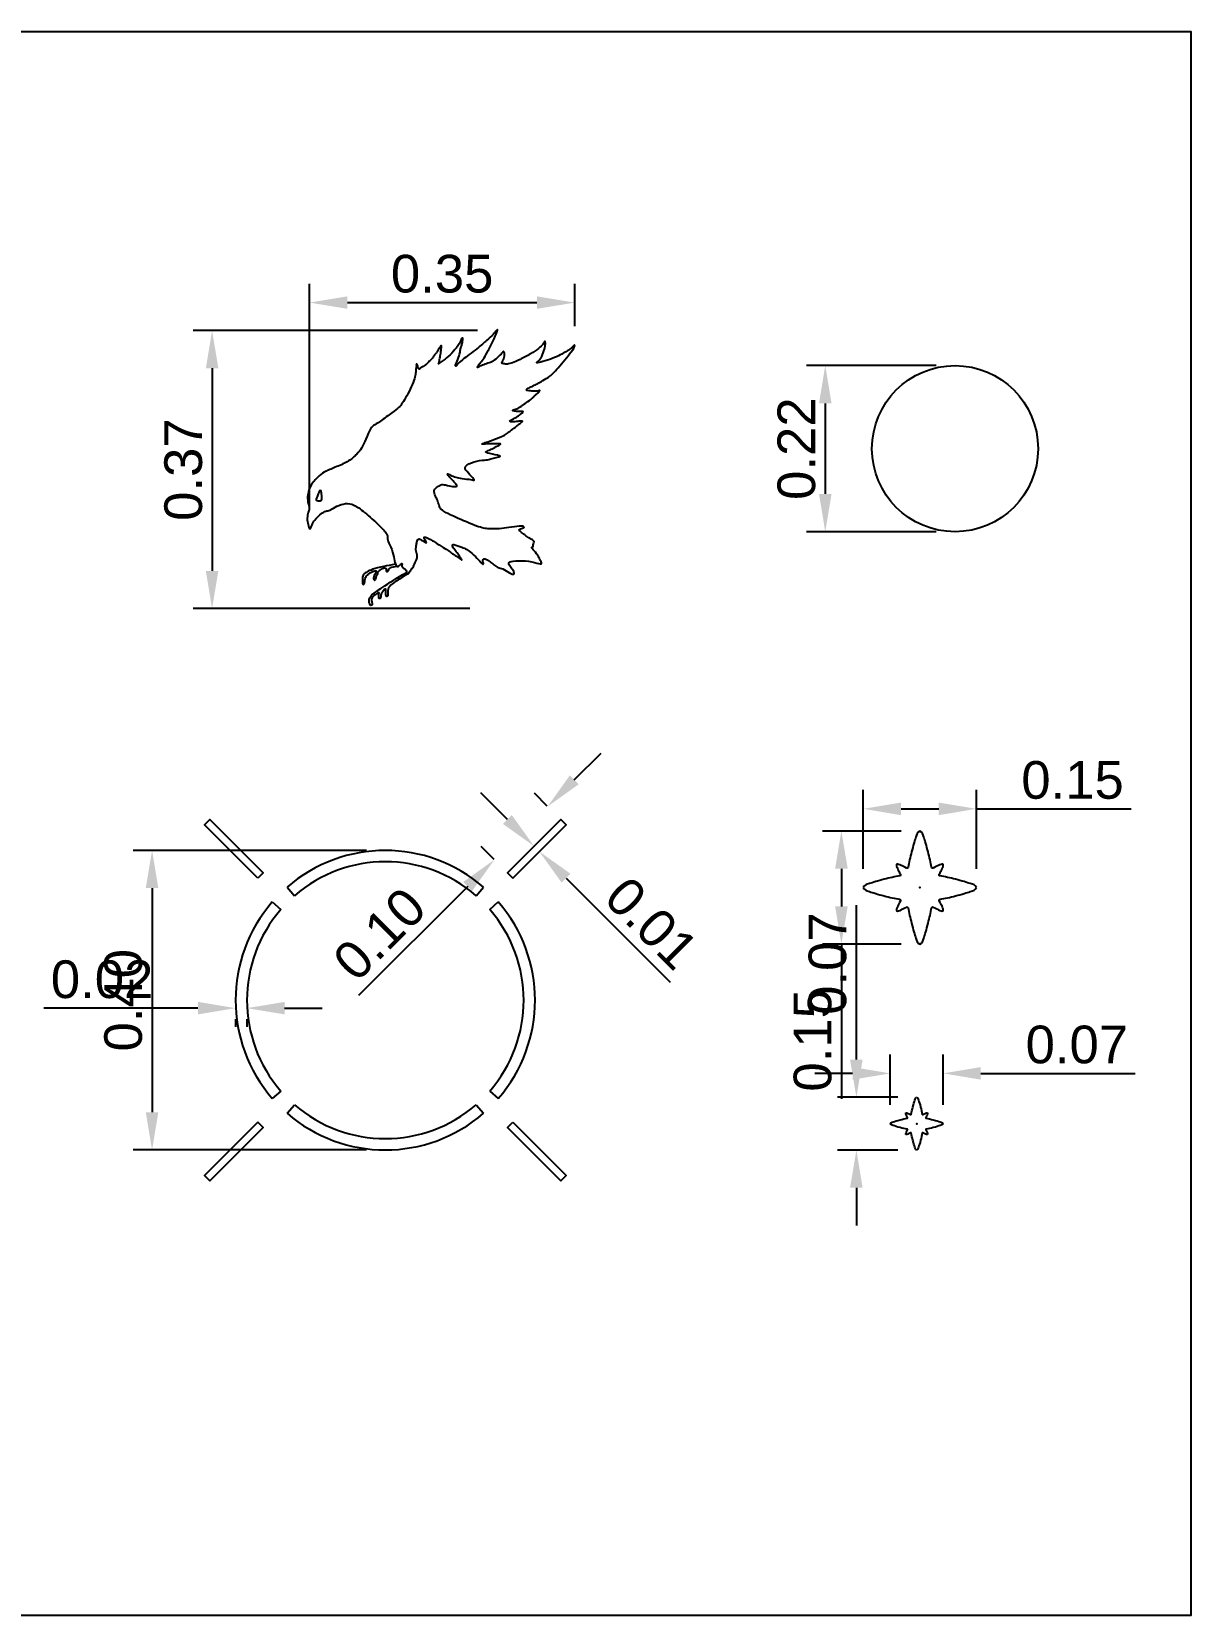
# Model space of a CAD drawing. Header units: metres. Extents: x -6.5 to 29.8, y -1.8 to 5.3.
# Drawn here: x 24.071 to 25.609, y 1.536 to 3.636 of the extents above; entities that cross this region are included whole.
import ezdxf

# ---------------------------------------------------------------- set-up
doc = ezdxf.new("R2010")
doc.units = ezdxf.units.M
for name, color, linetype, true_color in [('BANDERA$CIRCULO EXT', 40, 'Continuous', 0xffbf00), ('BANDERA$CUERVO', 7, 'Continuous', 0x000000), ('BANDERA$ESTRELLAS$GRANDE', 252, 'Continuous', 0x696969), ('BANDERA$SOL', 40, 'Continuous', 0xffbf00), ('FONDO', 7, 'Continuous', 0x0f132e)]:
    doc.layers.add(name, color=color, linetype=linetype, true_color=true_color)
doc.styles.add('Predeterminado', font='')
doc.styles.get('Predeterminado').set_extended_font_data('Arial')
doc.dimstyles.new('Predeterminado', dxfattribs={"dimscale": 0.05, "dimtxt": 1, "dimasz": 1, "dimexe": 0.5, "dimexo": 0.5, "dimgap": 0.25, "dimtad": 1, "dimtoh": 1, "dimzin": 1, "dimdsep": 46, "dimtxsty": 'Predeterminado', "dimcen": 0.5, "dimazin": 1, "dimtfac": 1, "dimtdec": 4, "dimtix": 1, "dimtofl": 0, "dimtmove": 1, "dimatfit": 3, "dimfxl": 1, "dimtolj": 1, "dimtzin": 1, "dimarcsym": 0})

# ---------------------------------------------------------------- blocks, each defined once
blk = doc.blocks.new('*D1')
at = {"layer": 'Defpoints', "color": 0}
for p in [(25.2953, 3.1932), (25.1232, 2.973), (25.2953, 2.973)]:
    blk.add_point(p, dxfattribs=at)
at = {"layer": 'FONDO', "color": 0, "lineweight": -2}
for p, q in [((25.2703, 3.1932), (25.0982, 3.1932)), ((25.1232, 3.1432), (25.1232, 3.023)), ((25.2703, 2.973), (25.0982, 2.973))]:
    blk.add_line(p, q, dxfattribs=at)
at = {"layer": 'FONDO', "color": 0}
for points in [[(25.1316, 3.1432), (25.1149, 3.1432), (25.1232, 3.1932)], [(25.1149, 3.023), (25.1316, 3.023), (25.1232, 2.973)]]:
    blk.add_solid(points, dxfattribs=at)
at = {"layer": 'FONDO', "color": 0, "insert": (25.0852, 3.0831), "char_height": 0.05, "attachment_point": 5, "rotation": 90, "style": 'Predeterminado'}
blk.add_mtext('\\A1;0.22', dxfattribs=at)
blk = doc.blocks.new('*D2')
at = {"layer": 'Defpoints', "color": 0}
for p in [(24.7909, 3.2768), (24.7909, 3.2205), (24.4394, 2.9767)]:
    blk.add_point(p, dxfattribs=at)
at = {"layer": 'FONDO', "color": 0, "lineweight": -2}
for p, q in [((24.4394, 3.0017), (24.4394, 3.3018)), ((24.7909, 3.2455), (24.7909, 3.3018)), ((24.4894, 3.2768), (24.7409, 3.2768))]:
    blk.add_line(p, q, dxfattribs=at)
at = {"layer": 'FONDO', "color": 0}
for points in [[(24.4894, 3.2851), (24.4894, 3.2685), (24.4394, 3.2768)], [(24.7409, 3.2685), (24.7409, 3.2851), (24.7909, 3.2768)]]:
    blk.add_solid(points, dxfattribs=at)
at = {"layer": 'FONDO', "color": 0, "insert": (24.6151, 3.3148), "char_height": 0.05, "attachment_point": 5, "style": 'Predeterminado'}
blk.add_mtext('\\A1;0.35', dxfattribs=at)
blk = doc.blocks.new('*D3')
at = {"layer": 'Defpoints', "color": 0}
for p in [(24.6871, 3.2397), (24.31, 2.871), (24.6768, 2.871)]:
    blk.add_point(p, dxfattribs=at)
at = {"layer": 'FONDO', "color": 0, "lineweight": -2}
for p, q in [((24.6621, 3.2397), (24.285, 3.2397)), ((24.31, 3.1897), (24.31, 2.921)), ((24.6518, 2.871), (24.285, 2.871))]:
    blk.add_line(p, q, dxfattribs=at)
at = {"layer": 'FONDO', "color": 0}
for points in [[(24.3183, 3.1897), (24.3017, 3.1897), (24.31, 3.2397)], [(24.3017, 2.921), (24.3183, 2.921), (24.31, 2.871)]]:
    blk.add_solid(points, dxfattribs=at)
at = {"layer": 'FONDO', "color": 0, "insert": (24.272, 3.0553), "char_height": 0.05, "attachment_point": 5, "rotation": 90, "style": 'Predeterminado'}
blk.add_mtext('\\A1;0.37', dxfattribs=at)
blk = doc.blocks.new('*D4')
at = {"layer": 'Defpoints', "color": 0}
for p in [(25.2795, 2.2547), (25.2095, 2.188), (25.2795, 2.188)]:
    blk.add_point(p, dxfattribs=at)
at = {"layer": 'FONDO', "color": 0, "lineweight": -2}
for p, q in [((25.2095, 2.213), (25.2095, 2.2797)), ((25.2795, 2.213), (25.2795, 2.2797)), ((25.1595, 2.2547), (25.1095, 2.2547)), ((25.3295, 2.2547), (25.5342, 2.2547))]:
    blk.add_line(p, q, dxfattribs=at)
at = {"layer": 'FONDO', "color": 0}
for points in [[(25.1595, 2.2464), (25.1595, 2.263), (25.2095, 2.2547)], [(25.3295, 2.263), (25.3295, 2.2464), (25.2795, 2.2547)]]:
    blk.add_solid(points, dxfattribs=at)
at = {"layer": 'FONDO', "color": 0, "insert": (25.4569, 2.2927), "char_height": 0.05, "attachment_point": 5, "style": 'Predeterminado'}
blk.add_mtext('\\A1;0.07', dxfattribs=at)
blk = doc.blocks.new('*D5')
at = {"layer": 'Defpoints', "color": 0}
for p in [(25.1645, 2.223), (25.2445, 2.223), (25.2445, 2.153)]:
    blk.add_point(p, dxfattribs=at)
at = {"layer": 'FONDO', "color": 0, "lineweight": -2}
for p, q in [((25.1645, 2.273), (25.1645, 2.4777)), ((25.2195, 2.223), (25.1395, 2.223)), ((25.2195, 2.153), (25.1395, 2.153)), ((25.1645, 2.103), (25.1645, 2.053))]:
    blk.add_line(p, q, dxfattribs=at)
at = {"layer": 'FONDO', "color": 0}
for points in [[(25.1561, 2.273), (25.1728, 2.273), (25.1645, 2.223)], [(25.1728, 2.103), (25.1561, 2.103), (25.1645, 2.153)]]:
    blk.add_solid(points, dxfattribs=at)
at = {"layer": 'FONDO', "color": 0, "insert": (25.1264, 2.4003), "char_height": 0.05, "attachment_point": 5, "rotation": 90, "style": 'Predeterminado'}
blk.add_mtext('\\A1;0.07', dxfattribs=at)
blk = doc.blocks.new('*D6')
at = {"layer": 'Defpoints', "color": 0}
for p in [(25.2487, 2.5761), (25.1446, 2.4261), (25.2487, 2.4261)]:
    blk.add_point(p, dxfattribs=at)
at = {"layer": 'FONDO', "color": 0, "lineweight": -2}
for p, q in [((25.2237, 2.5761), (25.1196, 2.5761)), ((25.1446, 2.5261), (25.1446, 2.4761)), ((25.2237, 2.4261), (25.1196, 2.4261)), ((25.1446, 2.4261), (25.1446, 2.221))]:
    blk.add_line(p, q, dxfattribs=at)
at = {"layer": 'FONDO', "color": 0}
for points in [[(25.153, 2.5261), (25.1363, 2.5261), (25.1446, 2.5761)], [(25.1363, 2.4761), (25.153, 2.4761), (25.1446, 2.4261)]]:
    blk.add_solid(points, dxfattribs=at)
at = {"layer": 'FONDO', "color": 0, "insert": (25.1066, 2.2985), "char_height": 0.05, "attachment_point": 5, "rotation": 90, "style": 'Predeterminado'}
blk.add_mtext('\\A1;0.15', dxfattribs=at)
blk = doc.blocks.new('*D7')
at = {"layer": 'Defpoints', "color": 0}
for p in [(25.3237, 2.6055), (25.1737, 2.5011), (25.3237, 2.5011)]:
    blk.add_point(p, dxfattribs=at)
at = {"layer": 'FONDO', "color": 0, "lineweight": -2}
for p, q in [((25.1737, 2.5261), (25.1737, 2.6305)), ((25.3237, 2.5261), (25.3237, 2.6305)), ((25.2237, 2.6055), (25.2737, 2.6055)), ((25.3237, 2.6055), (25.5288, 2.6055))]:
    blk.add_line(p, q, dxfattribs=at)
at = {"layer": 'FONDO', "color": 0}
for points in [[(25.2237, 2.6138), (25.2237, 2.5971), (25.1737, 2.6055)], [(25.2737, 2.5971), (25.2737, 2.6138), (25.3237, 2.6055)]]:
    blk.add_solid(points, dxfattribs=at)
at = {"layer": 'FONDO', "color": 0, "insert": (25.4512, 2.6435), "char_height": 0.05, "attachment_point": 5, "style": 'Predeterminado'}
blk.add_mtext('\\A1;0.15', dxfattribs=at)
blk = doc.blocks.new('*D8')
at = {"layer": 'Defpoints', "color": 0}
for p in [(24.737, 2.556), (24.744, 2.5489), (24.744, 2.5489)]:
    blk.add_point(p, dxfattribs=at)
at = {"layer": 'FONDO', "color": 0, "lineweight": -2}
for p, q in [((24.7016, 2.5914), (24.6663, 2.6267)), ((24.7546, 2.5737), (24.7546, 2.5737)), ((24.7617, 2.5666), (24.7617, 2.5666)), ((24.7794, 2.5136), (24.9174, 2.3756))]:
    blk.add_line(p, q, dxfattribs=at)
at = {"layer": 'FONDO', "color": 0}
for points in [[(24.6957, 2.5855), (24.7075, 2.5973), (24.737, 2.556)], [(24.7853, 2.5195), (24.7735, 2.5077), (24.744, 2.5489)]]:
    blk.add_solid(points, dxfattribs=at)
at = {"layer": 'FONDO', "color": 0, "insert": (24.8929, 2.4538), "char_height": 0.05, "attachment_point": 5, "rotation": 315, "style": 'Predeterminado'}
blk.add_mtext('\\A1;0.01', dxfattribs=at)
blk = doc.blocks.new('*D9')
at = {"layer": 'Defpoints', "color": 0}
for p in [(24.7723, 2.5914), (24.6843, 2.5379), (24.7016, 2.5207)]:
    blk.add_point(p, dxfattribs=at)
at = {"layer": 'FONDO', "color": 0, "lineweight": -2}
for p, q in [((24.7904, 2.644), (24.8258, 2.6794)), ((24.7546, 2.609), (24.7374, 2.6263)), ((24.6839, 2.5383), (24.6667, 2.5556)), ((24.649, 2.5026), (24.5043, 2.3579))]:
    blk.add_line(p, q, dxfattribs=at)
at = {"layer": 'FONDO', "color": 0}
for points in [[(24.7845, 2.6499), (24.7963, 2.6381), (24.755, 2.6086)], [(24.6549, 2.4967), (24.6431, 2.5085), (24.6843, 2.5379)]]:
    blk.add_solid(points, dxfattribs=at)
at = {"layer": 'FONDO', "color": 0, "insert": (24.5321, 2.4395), "char_height": 0.05, "attachment_point": 5, "rotation": 45, "style": 'Predeterminado'}
blk.add_mtext('\\A1;0.10', dxfattribs=at)
blk = doc.blocks.new('*D10')
at = {"layer": 'Defpoints', "color": 0}
for p in [(24.3412, 2.3517), (24.3412, 2.3412), (24.3562, 2.3517)]:
    blk.add_point(p, dxfattribs=at)
at = {"layer": 'FONDO', "color": 0, "lineweight": -2}
for p, q in [((24.2912, 2.3412), (24.087, 2.3412)), ((24.4062, 2.3412), (24.4562, 2.3412)), ((24.3412, 2.3267), (24.3412, 2.3162)), ((24.3562, 2.3267), (24.3562, 2.3162))]:
    blk.add_line(p, q, dxfattribs=at)
at = {"layer": 'FONDO', "color": 0}
for points in [[(24.2912, 2.3329), (24.2912, 2.3495), (24.3412, 2.3412)], [(24.4062, 2.3495), (24.4062, 2.3329), (24.3562, 2.3412)]]:
    blk.add_solid(points, dxfattribs=at)
at = {"layer": 'FONDO', "color": 0, "insert": (24.1641, 2.3792), "char_height": 0.05, "attachment_point": 5, "style": 'Predeterminado'}
blk.add_mtext('\\A1;0.02', dxfattribs=at)
blk = doc.blocks.new('*D11')
at = {"layer": 'Defpoints', "color": 0}
for p in [(24.5397, 2.5503), (24.2304, 2.1532), (24.5397, 2.1532)]:
    blk.add_point(p, dxfattribs=at)
at = {"layer": 'FONDO', "color": 0, "lineweight": -2}
for p, q in [((24.5147, 2.5503), (24.2054, 2.5503)), ((24.2304, 2.5003), (24.2304, 2.2032)), ((24.5147, 2.1532), (24.2054, 2.1532))]:
    blk.add_line(p, q, dxfattribs=at)
at = {"layer": 'FONDO', "color": 0}
for points in [[(24.2387, 2.5003), (24.222, 2.5003), (24.2304, 2.5503)], [(24.222, 2.2032), (24.2387, 2.2032), (24.2304, 2.1532)]]:
    blk.add_solid(points, dxfattribs=at)
at = {"layer": 'FONDO', "color": 0, "insert": (24.1923, 2.3517), "char_height": 0.05, "attachment_point": 5, "rotation": 90, "style": 'Predeterminado'}
blk.add_mtext('\\A1;0.40', dxfattribs=at)

msp = doc.modelspace()

# ---------------------------------------------------------------- linework, layer by layer
at = {"layer": 'BANDERA$CIRCULO EXT'}
for points in [[(24.37079, 2.51358), (24.30008, 2.58429), (24.30715, 2.59137), (24.37786, 2.52065)], [(24.70868, 2.51358), (24.7794, 2.58429), (24.77232, 2.59137), (24.70161, 2.52065)], [(24.37079, 2.18983), (24.30008, 2.11912), (24.30715, 2.11205), (24.37786, 2.18276)], [(24.70868, 2.18983), (24.7794, 2.11912), (24.77232, 2.11205), (24.70161, 2.18276)]]:
    msp.add_lwpolyline(points, close=True, dxfattribs=at)
for points in [[(24.40948, 2.50156), (24.41932, 2.49024)], [(24.66016, 2.49024), (24.67, 2.50156)], [(24.38989, 2.48197), (24.40121, 2.47213)], [(24.67827, 2.47213), (24.68959, 2.48197)], [(24.40121, 2.23129), (24.38989, 2.22145)], [(24.67827, 2.23129), (24.68959, 2.22145)], [(24.40948, 2.20186), (24.41932, 2.21318)], [(24.66016, 2.21318), (24.67, 2.20186)]]:
    msp.add_lwpolyline(points, dxfattribs=at)
for radius, start, end in [(0.19855, 49, 131), (0.18355, 49, 131), (0.19855, 139, 221), (0.19855, 319, 41), (0.18355, 139, 221), (0.18355, 319, 41), (0.18355, 229, 311), (0.19855, 229, 311)]:
    msp.add_arc((24.53974, 2.35171), radius, start, end, dxfattribs=at)
at = {"layer": 'BANDERA$CUERVO'}
for points in [[(24.43939, 2.97672), (24.43869, 2.97735), (24.43708, 2.98248), (24.43566, 2.99073), (24.43765, 2.99941), (24.43907, 3.00297), (24.43864, 3.00582), (24.43765, 3.00909), (24.43665, 3.01478), (24.43665, 3.02304), (24.44035, 3.03528), (24.45259, 3.04837), (24.46014, 3.05307), (24.47494, 3.05905), (24.49216, 3.06631), (24.50248, 3.07657), (24.50845, 3.08269), (24.51343, 3.09522), (24.52088, 3.11172), (24.52324, 3.11313), (24.53155, 3.11798), (24.55032, 3.13223), (24.55797, 3.13773), (24.56245, 3.14306), (24.56796, 3.15249), (24.57447, 3.16509), (24.57891, 3.17658), (24.58014, 3.18312), (24.58004, 3.18697), (24.5804, 3.19035), (24.58105, 3.19237), (24.58076, 3.19429), (24.58076, 3.19546), (24.58154, 3.19556), (24.58213, 3.19439), (24.58284, 3.19364), (24.58288, 3.19188), (24.58304, 3.18999), (24.58402, 3.18853), (24.58493, 3.18846), (24.58639, 3.18996), (24.58809, 3.19113), (24.58998, 3.19221), (24.59212, 3.19361), (24.59621, 3.1966), (24.598, 3.19908), (24.60013, 3.20062), (24.60222, 3.20315), (24.60534, 3.20811), (24.60698, 3.20965), (24.60862, 3.21109), (24.60991, 3.21407), (24.6112, 3.21675), (24.61338, 3.21908), (24.61408, 3.22047), (24.61427, 3.21754), (24.61373, 3.21357), (24.61328, 3.2098), (24.61269, 3.20613), (24.61204, 3.2029), (24.6115, 3.20017), (24.6104, 3.1961), (24.61006, 3.19516), (24.6114, 3.1963), (24.61244, 3.19724), (24.61487, 3.19898), (24.62003, 3.20221), (24.63116, 3.21275), (24.63649, 3.22016), (24.63869, 3.22378), (24.64047, 3.22794), (24.642, 3.23051), (24.64286, 3.22892), (24.64231, 3.22616), (24.64151, 3.22139), (24.63986, 3.21691), (24.63881, 3.21189), (24.63857, 3.20785), (24.63342, 3.19504), (24.63226, 3.19222), (24.63404, 3.19271), (24.636, 3.19572), (24.63845, 3.19829), (24.6634, 3.21725), (24.67428, 3.22648), (24.68353, 3.23524), (24.68751, 3.24044), (24.68898, 3.2413), (24.68873, 3.23953), (24.68242, 3.22537), (24.67503, 3.21071), (24.66913, 3.20065), (24.66497, 3.19604), (24.66218, 3.1918), (24.66142, 3.18998), (24.66444, 3.19225), (24.67231, 3.19528), (24.67927, 3.19725), (24.68577, 3.2011), (24.6944, 3.20942), (24.69614, 3.2123), (24.69719, 3.21192), (24.69878, 3.20678), (24.69508, 3.19868), (24.69409, 3.19702), (24.69455, 3.19611), (24.69644, 3.19551), (24.70158, 3.19501), (24.70813, 3.19662), (24.71733, 3.20075), (24.73284, 3.20891), (24.74403, 3.2164), (24.7491, 3.22147), (24.75091, 3.22586), (24.7519, 3.22593), (24.7522, 3.22147), (24.75038, 3.213), (24.74615, 3.20226), (24.74237, 3.19923), (24.73828, 3.19621), (24.74811, 3.19833), (24.7618, 3.20241), (24.77209, 3.20755), (24.77943, 3.21164), (24.78412, 3.21459), (24.78805, 3.21837), (24.7913, 3.22155), (24.79085, 3.21875), (24.78941, 3.21497), (24.76665, 3.18718), (24.75812, 3.17877), (24.74823, 3.17303), (24.74192, 3.16961), (24.7357, 3.16617), (24.72979, 3.16376), (24.72774, 3.16244), (24.72674, 3.16099), (24.7269, 3.16039), (24.72971, 3.15978), (24.73863, 3.15906), (24.74289, 3.15942), (24.74595, 3.16111), (24.74149, 3.15635), (24.73944, 3.15498), (24.73611, 3.15153), (24.7355, 3.15084), (24.73393, 3.14935), (24.7239, 3.14215), (24.72097, 3.14022), (24.71795, 3.13789), (24.71422, 3.13605), (24.7104, 3.13471), (24.70832, 3.13402), (24.70877, 3.13342), (24.71035, 3.13268), (24.71666, 3.13238), (24.72087, 3.13223), (24.72296, 3.13248), (24.72187, 3.13034), (24.71571, 3.12632), (24.71328, 3.12469), (24.70867, 3.12211), (24.70494, 3.12007), (24.7044, 3.11943), (24.70708, 3.11828), (24.71125, 3.11888), (24.71785, 3.11938), (24.72192, 3.12012), (24.72182, 3.11878), (24.71844, 3.11665), (24.71546, 3.11441), (24.71234, 3.11168), (24.70941, 3.1095), (24.70668, 3.10786), (24.70544, 3.10623), (24.70028, 3.10292), (24.69612, 3.09952), (24.67858, 3.09342), (24.67215, 3.09092), (24.66685, 3.08926), (24.66897, 3.0888), (24.67419, 3.08971), (24.68009, 3.08963), (24.69174, 3.08941), (24.69416, 3.08971), (24.68395, 3.08426), (24.67903, 3.08169), (24.6726, 3.07935), (24.67222, 3.07768), (24.69151, 3.07375), (24.69318, 3.07299), (24.68463, 3.07078), (24.67813, 3.06885), (24.67282, 3.06795), (24.65717, 3.06696), (24.64336, 3.05913), (24.64706, 3.05358), (24.65702, 3.04333), (24.65887, 3.04034), (24.65133, 3.04276), (24.63795, 3.04362), (24.63155, 3.04561), (24.62415, 3.04874), (24.62073, 3.05116), (24.62543, 3.0439), (24.63098, 3.03921), (24.63539, 3.03366), (24.63411, 3.03266), (24.62742, 3.03294), (24.61646, 3.03593), (24.61233, 3.03522), (24.60991, 3.03266), (24.6028, 3.02853), (24.6065, 3.01942), (24.60977, 3.0133), (24.61134, 3.00576), (24.61404, 3.00206), (24.61888, 2.99907), (24.625, 2.99551), (24.66158, 2.97943), (24.67538, 2.9763), (24.69161, 2.97673), (24.70299, 2.97829), (24.71894, 2.98079), (24.72528, 2.97975), (24.72182, 2.97779), (24.7164, 2.97571), (24.71813, 2.97352), (24.72493, 2.96845), (24.72954, 2.96488), (24.73738, 2.9613), (24.73715, 2.95865), (24.73554, 2.95554), (24.73623, 2.95312), (24.73335, 2.95266), (24.73473, 2.95012), (24.74268, 2.94147), (24.74453, 2.93594), (24.74833, 2.92972), (24.74234, 2.93052), (24.72587, 2.93537), (24.70704, 2.93386), (24.70228, 2.93196), (24.70545, 2.92614), (24.70992, 2.92145), (24.71113, 2.91714), (24.70923, 2.91608), (24.7056, 2.91744), (24.69479, 2.92478), (24.68912, 2.92478), (24.68359, 2.92924), (24.6786, 2.93333), (24.67399, 2.93673), (24.66998, 2.93741), (24.66854, 2.93484), (24.66998, 2.93219), (24.66975, 2.92962), (24.66854, 2.92939), (24.66164, 2.93783), (24.6523, 2.94647), (24.6463, 2.95062), (24.6395, 2.95293), (24.63455, 2.955), (24.62901, 2.9565), (24.62797, 2.95466), (24.63155, 2.94912), (24.63616, 2.94359), (24.64019, 2.93702), (24.64308, 2.93414), (24.63282, 2.94152), (24.62936, 2.94336), (24.62313, 2.94809), (24.6176, 2.95143), (24.6048, 2.9595), (24.60215, 2.96134), (24.59382, 2.96582), (24.58984, 2.96624), (24.59382, 2.95984), (24.5951, 2.95685), (24.58713, 2.96268), (24.58329, 2.96425), (24.58158, 2.95927), (24.58075, 2.95438), (24.57996, 2.94739), (24.58275, 2.93955), (24.58155, 2.93698), (24.57745, 2.92705), (24.57512, 2.92412), (24.57274, 2.92069), (24.5712, 2.91841), (24.56969, 2.91668), (24.56896, 2.91788), (24.56752, 2.91889), (24.56788, 2.92022), (24.56707, 2.92311), (24.56398, 2.92432), (24.56213, 2.92588), (24.56137, 2.92789), (24.56221, 2.92982), (24.56225, 2.93147), (24.55984, 2.9297), (24.55707, 2.92693), (24.55594, 2.92649), (24.55401, 2.9283), (24.55341, 2.92954), (24.5518, 2.93535), (24.5488, 2.94988), (24.54266, 2.96104), (24.5426, 2.96601), (24.5429, 2.96852), (24.5333, 2.98044), (24.51071, 3.00003), (24.49768, 3.0096), (24.48729, 3.0111), (24.47478, 3.00699), (24.46675, 3.00139), (24.46245, 3.00064), (24.45713, 2.99915), (24.44854, 2.99168), (24.44377, 2.98528), (24.44126, 2.97866), (24.44009, 2.97608), (24.43939, 2.97672)], [(24.45377, 3.02817), (24.45331, 3.02815), (24.45194, 3.02504), (24.44952, 3.01888), (24.4483, 3.01579), (24.44821, 3.0143), (24.45082, 3.01355), (24.45334, 3.01337), (24.45493, 3.01449), (24.4554, 3.01785), (24.45465, 3.02513), (24.45422, 3.02818), (24.45377, 3.02817)], [(24.55333, 2.93001), (24.54044, 2.92738), (24.52811, 2.92496), (24.51805, 2.92118), (24.51321, 2.9183), (24.51003, 2.9159), (24.50912, 2.90938), (24.50943, 2.90537), (24.50981, 2.90295), (24.51071, 2.9028), (24.51154, 2.90355), (24.51245, 2.90681), (24.51291, 2.91097), (24.51397, 2.91384), (24.51669, 2.91626), (24.5201, 2.91919), (24.52431, 2.92056), (24.5272, 2.9215), (24.52781, 2.92072), (24.5266, 2.91792), (24.52501, 2.91475), (24.52402, 2.91134), (24.52433, 2.9093), (24.52622, 2.90832), (24.52675, 2.90945), (24.5272, 2.91203), (24.52924, 2.91558), (24.53, 2.91906), (24.53083, 2.9205), (24.5331, 2.92216), (24.53584, 2.92431), (24.53857, 2.9252), (24.54112, 2.92443), (24.54089, 2.92148), (24.54082, 2.91982), (24.54324, 2.91997), (24.54482, 2.92292), (24.5452, 2.92428), (24.54581, 2.92519), (24.54717, 2.92594), (24.55542, 2.92709)], [(24.51991, 2.87532), (24.5184, 2.87857), (24.5178, 2.88205), (24.5187, 2.885), (24.52249, 2.89044), (24.53217, 2.89672), (24.55508, 2.91193), (24.56782, 2.91894)], [(24.56937, 2.9173), (24.55796, 2.90981), (24.54926, 2.90413), (24.54608, 2.90156), (24.54381, 2.89854), (24.54306, 2.89483), (24.54283, 2.89188), (24.54298, 2.89007), (24.54313, 2.88787), (24.54185, 2.88689), (24.54102, 2.88719), (24.54049, 2.88961), (24.54049, 2.89211), (24.54049, 2.89476), (24.54064, 2.89725), (24.53875, 2.8968), (24.5358, 2.89324), (24.53369, 2.88957), (24.53391, 2.88832), (24.53348, 2.88522), (24.53299, 2.88435), (24.53196, 2.88427), (24.53108, 2.8847), (24.531, 2.88666), (24.53087, 2.88943), (24.5314, 2.89056), (24.53164, 2.89188), (24.53058, 2.89235), (24.52934, 2.89143), (24.52713, 2.88995), (24.52251, 2.88647), (24.52156, 2.88436), (24.5213, 2.88315), (24.52161, 2.87979), (24.52245, 2.8781), (24.52245, 2.87666), (24.52197, 2.87549), (24.52174, 2.87558), (24.52076, 2.87503), (24.51991, 2.87532)]]:
    msp.add_open_spline(points, degree=3, dxfattribs=at)
at = {"layer": 'BANDERA$ESTRELLAS$GRANDE', "extrusion": (0, 0, -1)}
for centre, start, end in [((-25.23173, 2.52824), 189.8121, 301.39053), ((-25.26561, 2.52824), 238.60947, 350.1879), ((-25.22153, 2.518), 153.28952, 260.20244), ((-25.27582, 2.518), 279.79756, 26.71048), ((-25.22153, 2.48411), 99.79756, 206.71048), ((-25.27582, 2.48411), 333.28952, 80.20244), ((-25.23173, 2.47391), 63.28952, 170.20244), ((-25.26562, 2.47391), 9.79756, 116.71048)]:
    msp.add_arc(centre, 0.00148, start, end, dxfattribs=at)
at = {"layer": 'BANDERA$ESTRELLAS$GRANDE'}
for centre, start, end in [((25.23184, 2.19586), 279.79756, 26.71048), ((25.2366, 2.20064), 238.60947, 350.1879), ((25.25241, 2.20064), 189.8121, 301.39053), ((25.25717, 2.19586), 153.28952, 260.20244), ((25.23184, 2.18004), 333.28952, 80.20244), ((25.2366, 2.17528), 9.79756, 116.71048), ((25.25241, 2.17528), 63.28952, 170.20244), ((25.25717, 2.18004), 99.79756, 206.71048)]:
    msp.add_arc(centre, 0.00069, start, end, dxfattribs=at)
for points, knots in [([(25.24867, 2.57606), (25.24519, 2.57411), (25.24418, 2.57054), (25.23803, 2.55116), (25.23423, 2.53399), (25.23319, 2.52799)], [0.334356109, 0.334356109, 0.334356109, 0.334356109, 0.346991838, 0.359627567, 0.369654658, 0.369654658, 0.369654658, 0.369654658]), ([(25.26415, 2.52799), (25.26311, 2.53399), (25.25931, 2.55116), (25.25316, 2.57054), (25.25215, 2.57411), (25.24867, 2.57606)], [0.29905756, 0.29905756, 0.29905756, 0.29905756, 0.309084651, 0.32172038, 0.334356109, 0.334356109, 0.334356109, 0.334356109]), ([(25.21766, 2.53207), (25.21727, 2.53041), (25.2189, 2.52646), (25.22131, 2.52173), (25.22285, 2.51867)], [0.382119041, 0.382119041, 0.382119041, 0.382119041, 0.387959382, 0.392698786, 0.392698786, 0.392698786, 0.392698786]), ([(25.23096, 2.52698), (25.22795, 2.52845), (25.22325, 2.53084), (25.21932, 2.53246), (25.21766, 2.53207)], [0.371602069, 0.371602069, 0.371602069, 0.371602069, 0.3762787, 0.382119041, 0.382119041, 0.382119041, 0.382119041]), ([(25.27968, 2.53207), (25.27802, 2.53246), (25.27409, 2.53084), (25.2694, 2.52845), (25.26638, 2.52698)], [0.286593177, 0.286593177, 0.286593177, 0.286593177, 0.292433518, 0.297110149, 0.297110149, 0.297110149, 0.297110149]), ([(25.2745, 2.51867), (25.27604, 2.52173), (25.27845, 2.52646), (25.28008, 2.53041), (25.27968, 2.53207)], [0.276013432, 0.276013432, 0.276013432, 0.276013432, 0.280752836, 0.286593177, 0.286593177, 0.286593177, 0.286593177]), ([(25.22178, 2.51655), (25.21577, 2.51551), (25.19859, 2.5117), (25.17919, 2.50555), (25.17562, 2.50454), (25.17367, 2.50106)], [0.394564769, 0.394564769, 0.394564769, 0.394564769, 0.404613113, 0.417248842, 0.42988457, 0.42988457, 0.42988457, 0.42988457]), ([(25.17367, 2.50106), (25.17562, 2.49758), (25.17919, 2.49657), (25.19859, 2.49042), (25.21577, 2.48661), (25.22178, 2.48557)], [0.42988457, 0.42988457, 0.42988457, 0.42988457, 0.442520299, 0.455156028, 0.465204372, 0.465204372, 0.465204372, 0.465204372]), ([(25.32367, 2.50106), (25.32172, 2.50454), (25.31815, 2.50555), (25.29876, 2.5117), (25.28157, 2.51551), (25.27557, 2.51655)], [0.620946689, 0.620946689, 0.620946689, 0.620946689, 0.633582418, 0.646218146, 0.65626649, 0.65626649, 0.65626649, 0.65626649]), ([(25.27557, 2.48557), (25.28157, 2.48661), (25.29876, 2.49042), (25.31815, 2.49657), (25.32172, 2.49758), (25.32367, 2.50106)], [0.585626887, 0.585626887, 0.585626887, 0.585626887, 0.595675231, 0.60831096, 0.620946689, 0.620946689, 0.620946689, 0.620946689]), ([(25.22285, 2.48345), (25.22131, 2.48039), (25.2189, 2.47566), (25.21727, 2.47171), (25.21766, 2.47005)], [0.467070355, 0.467070355, 0.467070355, 0.467070355, 0.471809759, 0.4776501, 0.4776501, 0.4776501, 0.4776501]), ([(25.27968, 2.47005), (25.28008, 2.47171), (25.27845, 2.47566), (25.27604, 2.48039), (25.2745, 2.48345)], [0.573181159, 0.573181159, 0.573181159, 0.573181159, 0.5790215, 0.583760904, 0.583760904, 0.583760904, 0.583760904]), ([(25.21766, 2.47005), (25.21932, 2.46965), (25.22327, 2.47128), (25.228, 2.47369), (25.23106, 2.47523)], [0.4776501, 0.4776501, 0.4776501, 0.4776501, 0.483490441, 0.488229845, 0.488229845, 0.488229845, 0.488229845]), ([(25.23318, 2.47416), (25.23422, 2.46816), (25.23803, 2.45097), (25.24418, 2.43158), (25.24519, 2.42801), (25.24867, 2.42606)], [0.490095828, 0.490095828, 0.490095828, 0.490095828, 0.500144172, 0.512779901, 0.52541563, 0.52541563, 0.52541563, 0.52541563]), ([(25.24867, 2.42606), (25.25215, 2.42801), (25.25316, 2.43158), (25.25931, 2.45097), (25.26312, 2.46816), (25.26416, 2.47416)], [0.52541563, 0.52541563, 0.52541563, 0.52541563, 0.538051358, 0.550687087, 0.560735431, 0.560735431, 0.560735431, 0.560735431]), ([(25.26628, 2.47523), (25.26934, 2.47369), (25.27407, 2.47128), (25.27802, 2.46965), (25.27968, 2.47005)], [0.562601414, 0.562601414, 0.562601414, 0.562601414, 0.567340818, 0.573181159, 0.573181159, 0.573181159, 0.573181159]), ([(25.23728, 2.20052), (25.23776, 2.20332), (25.23954, 2.21133), (25.24241, 2.22038), (25.24288, 2.22204), (25.2445, 2.22295)], [0.29905756, 0.29905756, 0.29905756, 0.29905756, 0.309084651, 0.32172038, 0.334356109, 0.334356109, 0.334356109, 0.334356109]), ([(25.2445, 2.22295), (25.24613, 2.22204), (25.2466, 2.22038), (25.24947, 2.21133), (25.25124, 2.20332), (25.25173, 2.20052)], [0.334356109, 0.334356109, 0.334356109, 0.334356109, 0.346991838, 0.359627567, 0.369654658, 0.369654658, 0.369654658, 0.369654658]), ([(25.2095, 2.18795), (25.21041, 2.18958), (25.21208, 2.19005), (25.22113, 2.19292), (25.22915, 2.1947), (25.23195, 2.19518)], [0.620946689, 0.620946689, 0.620946689, 0.620946689, 0.633582418, 0.646218146, 0.65626649, 0.65626649, 0.65626649, 0.65626649]), ([(25.23195, 2.18072), (25.22915, 2.18121), (25.22113, 2.18299), (25.21208, 2.18586), (25.21041, 2.18633), (25.2095, 2.18795)], [0.585626887, 0.585626887, 0.585626887, 0.585626887, 0.595675231, 0.60831096, 0.620946689, 0.620946689, 0.620946689, 0.620946689]), ([(25.23245, 2.19617), (25.23173, 2.1976), (25.23061, 2.1998), (25.22985, 2.20165), (25.23003, 2.20242)], [0.276013432, 0.276013432, 0.276013432, 0.276013432, 0.280752836, 0.286593177, 0.286593177, 0.286593177, 0.286593177]), ([(25.23003, 2.20242), (25.23081, 2.20261), (25.23264, 2.20185), (25.23483, 2.20074), (25.23624, 2.20005)], [0.286593177, 0.286593177, 0.286593177, 0.286593177, 0.292433518, 0.297110149, 0.297110149, 0.297110149, 0.297110149]), ([(25.25277, 2.20005), (25.25418, 2.20074), (25.25637, 2.20185), (25.2582, 2.20261), (25.25897, 2.20242)], [0.371602069, 0.371602069, 0.371602069, 0.371602069, 0.3762787, 0.382119041, 0.382119041, 0.382119041, 0.382119041]), ([(25.25897, 2.20242), (25.25916, 2.20165), (25.2584, 2.1998), (25.25727, 2.1976), (25.25655, 2.19617)], [0.382119041, 0.382119041, 0.382119041, 0.382119041, 0.387959382, 0.392698786, 0.392698786, 0.392698786, 0.392698786]), ([(25.25705, 2.19518), (25.25986, 2.1947), (25.26788, 2.19292), (25.27693, 2.19005), (25.27859, 2.18958), (25.2795, 2.18795)], [0.394564769, 0.394564769, 0.394564769, 0.394564769, 0.404613113, 0.417248842, 0.42988457, 0.42988457, 0.42988457, 0.42988457]), ([(25.2795, 2.18795), (25.27859, 2.18633), (25.27693, 2.18586), (25.26788, 2.18299), (25.25986, 2.18121), (25.25705, 2.18072)], [0.42988457, 0.42988457, 0.42988457, 0.42988457, 0.442520299, 0.455156028, 0.465204372, 0.465204372, 0.465204372, 0.465204372]), ([(25.23003, 2.17348), (25.22985, 2.17426), (25.23061, 2.1761), (25.23173, 2.17831), (25.23245, 2.17973)], [0.573181159, 0.573181159, 0.573181159, 0.573181159, 0.5790215, 0.583760904, 0.583760904, 0.583760904, 0.583760904]), ([(25.23629, 2.1759), (25.23486, 2.17518), (25.23265, 2.17406), (25.23081, 2.1733), (25.23003, 2.17348)], [0.562601414, 0.562601414, 0.562601414, 0.562601414, 0.567340818, 0.573181159, 0.573181159, 0.573181159, 0.573181159]), ([(25.2445, 2.15295), (25.24288, 2.15386), (25.24241, 2.15553), (25.23954, 2.16458), (25.23776, 2.1726), (25.23728, 2.1754)], [0.52541563, 0.52541563, 0.52541563, 0.52541563, 0.538051358, 0.550687087, 0.560735431, 0.560735431, 0.560735431, 0.560735431]), ([(25.25173, 2.1754), (25.25125, 2.1726), (25.24947, 2.16458), (25.2466, 2.15553), (25.24613, 2.15386), (25.2445, 2.15295)], [0.490095828, 0.490095828, 0.490095828, 0.490095828, 0.500144172, 0.512779901, 0.52541563, 0.52541563, 0.52541563, 0.52541563]), ([(25.25897, 2.17348), (25.2582, 2.1733), (25.25636, 2.17406), (25.25415, 2.17518), (25.25272, 2.1759)], [0.4776501, 0.4776501, 0.4776501, 0.4776501, 0.483490441, 0.488229845, 0.488229845, 0.488229845, 0.488229845]), ([(25.25655, 2.17973), (25.25727, 2.17831), (25.2584, 2.1761), (25.25916, 2.17426), (25.25897, 2.17348)], [0.467070355, 0.467070355, 0.467070355, 0.467070355, 0.471809759, 0.4776501, 0.4776501, 0.4776501, 0.4776501])]:
    msp.add_open_spline(points, degree=3, knots=knots, dxfattribs=at)
for p in [(25.24867, 2.50106), (25.2445, 2.18795)]:
    msp.add_point(p, dxfattribs=at)
at = {"layer": 'BANDERA$SOL'}
msp.add_circle((25.29531, 3.08309), 0.11011, dxfattribs=at)
at = {"layer": 'FONDO'}
msp.add_lwpolyline([(22.63872, 3.63605), (22.63872, 1.53605), (25.60872, 1.53605), (25.60872, 3.63605)], close=True, dxfattribs=at)

# ---------------------------------------------------------------- dimensions: what is measured, and where the dimension line sits
for base, p1, p2, picture, middle in [((24.7909, 3.2768), (24.43939, 2.97672), (24.7909, 3.22046), '*D2', (24.61515, 3.31482)), ((25.32367, 2.60545), (25.17367, 2.50106), (25.32367, 2.50106), '*D7', (25.45122, 2.64348)), ((24.3411846977, 2.3412125029), (24.3561846977, 2.3517079122), (24.3411846977, 2.3517079122), '*D10', (24.1640846977, 2.3792375029)), ((25.2795, 2.25471), (25.2095, 2.18795), (25.2795, 2.18795), '*D4', (25.45685, 2.29274))]:
    dim = msp.add_linear_dim(base=base, p1=p1, p2=p2, dimstyle='Predeterminado', override={"dimscale": 0.05, "dimtxt": 1, "dimasz": 1, "dimexe": 0.5, "dimexo": 0.5, "dimgap": 0.25, "dimtad": 1, "dimtih": 0, "dimtoh": 0, "dimdec": 2, "dimlfac": 1, "dimzin": 1, "dimtxsty": 'Predeterminado', "dimsah": 0, "dimcen": 0.5, "dimadec": 2, "dimazin": 1, "dimtix": 0, "dimtmove": 0, "dimtzin": 1}, dxfattribs=at)
    dim.commit()
    dim.dimension.update_dxf_attribs({"geometry": picture, "text_midpoint": middle})
for base, p1, p2, angle, picture, middle in [((24.31001, 2.87095), (24.68709, 3.23972), (24.67683, 2.87095), 90, '*D3', (24.27198, 3.05533)), ((25.12324, 2.97298), (25.29531, 3.19319), (25.29531, 2.97298), 90, '*D1', (25.08521, 3.08309)), ((24.68434, 2.53793), (24.77232, 2.59137), (24.70161, 2.52065), 225, '*D9', (24.5321, 2.43946)), ((24.74404, 2.54894), (24.73697, 2.55601), (24.74404, 2.54894), 315, '*D8', (24.89294, 2.45382)), ((25.14463, 2.42606), (25.24867, 2.57606), (25.24867, 2.42606), 270, '*D6', (25.1066, 2.29851)), ((24.23037, 2.15315), (24.53974, 2.55026), (24.53974, 2.15315), 90, '*D11', (24.19235, 2.35171)), ((25.16447, 2.22295), (25.2445, 2.15295), (25.2445, 2.22295), 90, '*D5', (25.12644, 2.4003))]:
    dim = msp.add_linear_dim(base=base, p1=p1, p2=p2, angle=angle, dimstyle='Predeterminado', override={"dimscale": 0.05, "dimtxt": 1, "dimasz": 1, "dimexe": 0.5, "dimexo": 0.5, "dimgap": 0.25, "dimtad": 1, "dimtih": 0, "dimtoh": 0, "dimdec": 2, "dimlfac": 1, "dimzin": 1, "dimtxsty": 'Predeterminado', "dimsah": 0, "dimcen": 0.5, "dimadec": 2, "dimazin": 1, "dimtix": 0, "dimtmove": 0, "dimtzin": 1}, dxfattribs=at)
    dim.commit()
    dim.dimension.update_dxf_attribs({"geometry": picture, "text_midpoint": middle})

doc.saveas('drawing.dxf')
